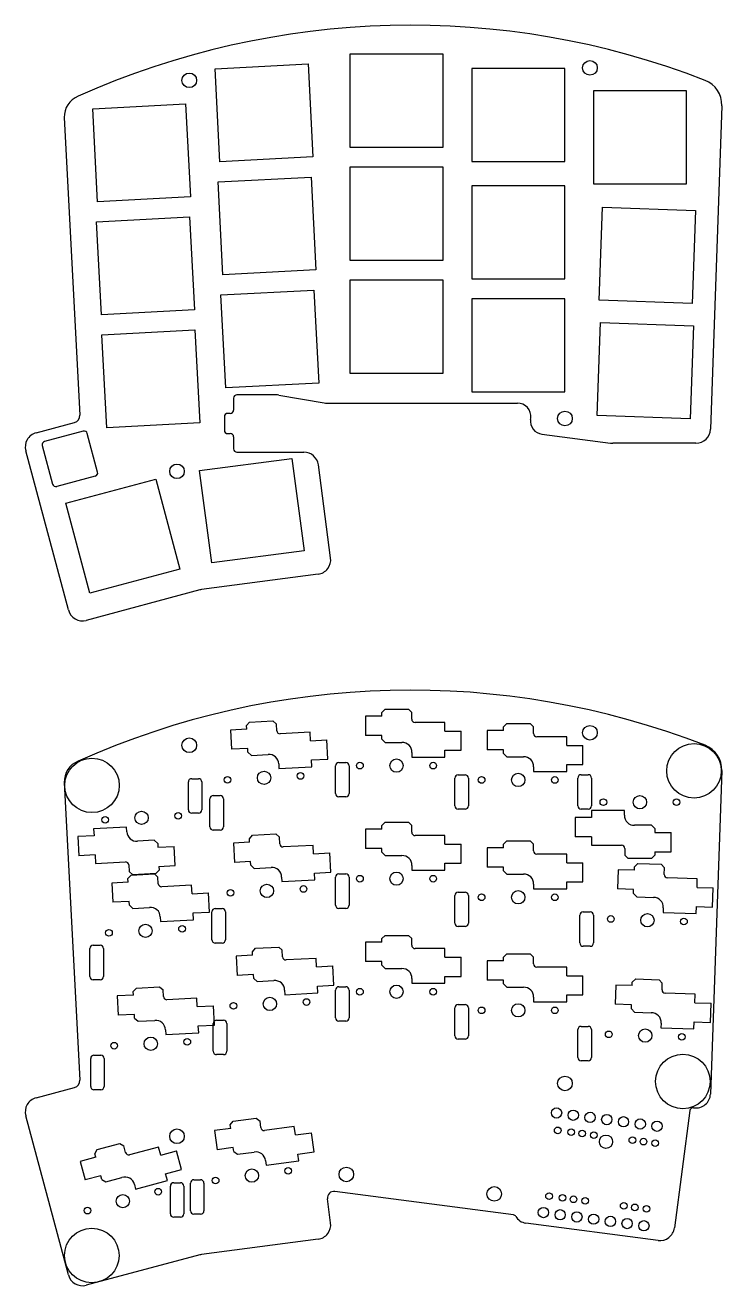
# Model space of a CAD drawing. Extents: x 27 to 258, y -221 to -29.
# Drawn here: x 152.8 to 257.6, y -220.6 to -31 of the extents above; entities that cross this region are included whole.
import ezdxf

# ---------------------------------------------------------------- set-up
doc = ezdxf.new("R2010")
doc.units = 0
doc.layers.add('BLACK', color=7, linetype='CONTINUOUS')

msp = doc.modelspace()

# ---------------------------------------------------------------- linework, layer by layer
at = {"layer": 'BLACK', "linetype": 'CONTINUOUS'}
for p, q in [((215.667764, -35.389398), (201.667764, -35.389398)), ((201.667764, -35.389398), (201.667764, -49.389398)), ((215.667764, -49.389398), (215.667764, -35.389398)), ((181.389884, -37.602215), (195.370697, -36.869512)), ((182.122587, -51.583028), (181.389884, -37.602215)), ((195.370697, -36.869512), (196.1034, -50.850325)), ((233.967564, -37.544398), (219.967564, -37.544398)), ((219.967564, -37.544398), (219.967564, -51.544398)), ((233.967564, -51.544398), (233.967564, -37.544398)), ((252.267364, -40.889398), (238.267364, -40.889398)), ((238.267364, -40.889398), (238.267364, -54.889398)), ((252.267364, -54.889398), (252.267364, -40.889398)), ((162.979474, -43.613781), (176.960287, -42.881078)), ((176.960287, -42.881078), (177.69299, -56.861891)), ((257.573876, -43.13906), (255.875049, -91.787088)), ((158.714842, -44.917428), (161.060563, -89.676447)), ((163.712177, -57.594594), (162.979474, -43.613781)), ((196.1034, -50.850325), (182.122587, -51.583028)), ((201.667764, -49.389398), (215.667764, -49.389398)), ((215.667764, -52.389398), (201.667764, -52.389398)), ((201.667764, -52.389398), (201.667764, -66.389398)), ((215.667764, -66.389398), (215.667764, -52.389398)), ((219.967564, -51.544398), (233.967564, -51.544398)), ((181.830222, -54.602668), (195.811035, -53.869965)), ((182.562925, -68.583481), (181.830222, -54.602668)), ((195.811035, -53.869965), (196.543738, -67.850778)), ((238.267364, -54.889398), (252.267364, -54.889398)), ((177.69299, -56.861891), (163.712177, -57.594594)), ((233.967564, -55.189398), (219.967564, -55.189398)), ((219.967564, -55.189398), (219.967564, -69.189398)), ((233.967564, -69.189398), (233.967564, -55.189398)), ((239.148532, -72.394837), (239.637125, -58.403366)), ((239.637125, -58.403366), (253.628596, -58.891959)), ((163.569596, -60.606184), (177.550409, -59.873481)), ((164.302299, -74.586997), (163.569596, -60.606184)), ((177.550409, -59.873481), (178.283112, -73.854294)), ((253.628596, -58.891959), (253.140003, -72.88343)), ((196.543738, -67.850778), (182.562925, -68.583481)), ((201.667764, -66.389398), (215.667764, -66.389398)), ((215.667764, -69.389398), (201.667764, -69.389398)), ((201.667764, -69.389398), (201.667764, -83.389398)), ((215.667764, -83.389398), (215.667764, -69.389398)), ((219.967564, -69.189398), (233.967564, -69.189398)), ((182.27055, -71.602922), (196.251363, -70.870219)), ((183.003253, -85.583735), (182.27055, -71.602922)), ((196.251363, -70.870219), (196.984066, -84.851032)), ((178.283112, -73.854294), (164.302299, -74.586997)), ((233.967564, -72.189398), (219.967564, -72.189398)), ((219.967564, -72.189398), (219.967564, -86.189398)), ((233.967564, -86.189398), (233.967564, -72.189398)), ((253.140003, -72.88343), (239.148532, -72.394837)), ((238.827332, -89.740637), (239.315925, -75.749166)), ((239.315925, -75.749166), (253.307396, -76.237759)), ((164.355806, -77.593353), (178.336619, -76.86065)), ((165.088509, -91.574166), (164.355806, -77.593353)), ((178.336619, -76.86065), (179.069322, -90.841463)), ((253.307396, -76.237759), (252.818803, -90.22923)), ((201.667764, -83.389398), (215.667764, -83.389398)), ((196.984066, -84.851032), (183.003253, -85.583735)), ((184.175954, -87.117718), (184.175954, -88.911718)), ((190.590027, -86.617718), (184.675954, -86.617718)), ((190.967071, -86.650268), (197.786842, -87.836617)), ((219.967564, -86.189398), (233.967564, -86.189398)), ((198.164067, -87.869167), (226.858411, -87.866811)), ((154.467685, -92.345036), (160.246772, -90.796535)), ((179.069322, -90.841463), (165.088509, -91.574166)), ((182.778954, -89.911718), (182.778954, -91.959718)), ((183.675954, -89.411718), (183.278954, -89.411718)), ((228.817475, -90.310183), (228.841465, -90.127963)), ((252.818803, -90.22923), (238.827332, -89.740637)), ((161.554892, -92.083586), (155.759337, -93.636501)), ((163.720179, -98.232695), (162.167264, -92.43714)), ((183.278954, -92.459718), (183.675954, -92.459718)), ((230.539316, -92.554124), (240.817761, -93.884642)), ((155.405783, -94.248873), (156.958698, -100.044428)), ((184.175954, -92.959718), (184.175954, -94.753718)), ((253.676389, -93.910309), (241.20935, -93.910309)), ((159.327596, -118.982618), (152.91205, -95.039475)), ((179.066424, -98.019583), (192.946652, -96.192217)), ((184.675954, -95.253718), (194.736494, -95.253718)), ((192.946652, -96.192217), (194.774018, -110.072445)), ((180.89379, -111.899811), (179.066424, -98.019583)), ((198.757254, -111.139573), (196.917672, -97.16656)), ((163.366625, -98.845067), (157.57107, -100.397982)), ((158.943739, -102.936146), (172.4667, -99.312679)), ((172.4667, -99.312679), (176.090167, -112.83564)), ((162.567206, -116.459107), (158.943739, -102.936146)), ((194.774018, -110.072445), (180.89379, -111.899811)), ((176.090167, -112.83564), (162.567206, -116.459107)), ((196.863234, -113.607909), (179.358478, -115.912453)), ((179.076233, -115.968594), (162.022035, -120.538253)), ((206.444364, -134.409998), (206.944364, -133.909998)), ((206.444364, -134.947198), (206.444364, -134.409998)), ((206.944364, -133.909998), (210.452364, -133.909998)), ((210.452364, -133.909998), (210.952364, -134.409998)), ((210.952364, -135.409998), (210.952364, -134.409998)), ((186.10868, -136.374169), (186.581826, -135.848687)), ((186.136795, -136.910634), (186.10868, -136.374169)), ((186.581826, -135.848687), (190.085019, -135.665091)), ((190.085019, -135.665091), (190.610502, -136.138239)), ((190.662839, -137.136869), (190.610502, -136.138239)), ((203.995564, -134.947198), (203.995564, -137.842798)), ((206.444364, -134.947198), (203.995564, -134.947198)), ((215.952364, -135.909998), (211.452364, -135.909998)), ((215.952364, -137.182398), (215.952364, -135.909998)), ((224.744164, -136.564998), (225.244164, -136.064998)), ((225.244164, -136.064998), (228.752164, -136.064998)), ((228.752164, -136.064998), (229.252164, -136.564998)), ((186.136795, -136.910634), (183.691351, -137.038793)), ((183.691351, -137.038793), (183.842895, -139.930425)), ((195.682153, -137.374503), (191.18832, -137.610015)), ((195.748745, -138.64516), (195.682153, -137.374503)), ((206.444364, -137.842798), (203.995564, -137.842798)), ((206.444364, -138.417998), (206.444364, -137.842798)), ((215.952364, -137.182398), (218.401164, -137.182398)), ((218.401164, -140.077998), (218.401164, -137.182398)), ((222.295364, -137.102198), (222.295364, -139.997798)), ((224.744164, -137.102198), (222.295364, -137.102198)), ((224.744164, -137.102198), (224.744164, -136.564998)), ((229.252164, -137.564998), (229.252164, -136.564998)), ((234.252164, -138.064998), (229.752164, -138.064998)), ((234.252164, -139.337398), (234.252164, -138.064998)), ((186.288339, -139.802265), (183.842895, -139.930425)), ((186.318442, -140.376677), (186.288339, -139.802265)), ((195.748745, -138.64516), (198.194189, -138.516999)), ((198.345733, -141.40863), (198.194189, -138.516999)), ((206.444364, -138.417998), (206.944364, -138.917998)), ((206.944364, -138.917998), (209.460364, -138.917998)), ((215.952364, -140.077998), (218.401164, -140.077998)), ((215.952364, -141.117998), (215.952364, -140.077998)), ((224.744164, -139.997798), (222.295364, -139.997798)), ((224.744164, -140.572998), (224.744164, -139.997798)), ((234.252164, -139.337398), (236.700964, -139.337398)), ((236.700964, -142.232998), (236.700964, -139.337398)), ((186.318442, -140.376677), (186.843925, -140.849824)), ((186.843925, -140.849824), (189.356477, -140.718146)), ((190.956892, -142.13633), (190.993527, -142.835371)), ((195.900289, -141.536791), (198.345733, -141.40863)), ((195.954719, -142.575366), (195.900289, -141.536791)), ((200.000164, -141.903798), (201.032164, -141.903798)), ((210.984364, -140.417998), (210.984364, -141.117998)), ((210.984364, -141.117998), (215.952364, -141.117998)), ((224.744164, -140.572998), (225.244164, -141.072998)), ((225.244164, -141.072998), (227.760164, -141.072998)), ((190.993527, -142.835371), (195.954719, -142.575366)), ((199.500164, -146.585398), (199.500164, -142.403798)), ((201.532164, -142.403798), (201.532164, -146.585398)), ((217.935764, -143.765998), (218.967764, -143.765998)), ((229.284164, -142.572998), (229.284164, -143.272998)), ((229.284164, -143.272998), (234.252164, -143.272998)), ((234.252164, -142.232998), (236.700964, -142.232998)), ((234.252164, -143.272998), (234.252164, -142.232998)), ((236.436564, -143.748598), (237.468564, -143.748598)), ((257.573876, -143.13906), (255.875049, -191.787088)), ((158.714842, -144.917428), (161.060563, -189.676447)), ((177.36526, -149.030867), (177.36526, -144.849267)), ((177.86526, -144.349267), (178.89726, -144.349267)), ((179.39726, -144.849267), (179.39726, -149.030867)), ((217.435764, -148.447598), (217.435764, -144.265998)), ((219.467764, -144.265998), (219.467764, -148.447598)), ((235.936564, -148.430198), (235.936564, -144.248598)), ((237.968564, -144.248598), (237.968564, -148.430198)), ((180.619934, -151.581334), (180.619934, -147.399734)), ((181.119934, -146.899734), (182.151934, -146.899734)), ((182.651934, -147.399734), (182.651934, -151.581334)), ((201.032164, -147.085398), (200.000164, -147.085398)), ((178.89726, -149.530867), (177.86526, -149.530867)), ((218.967764, -148.947598), (217.935764, -148.947598)), ((237.468564, -148.930198), (236.436564, -148.930198)), ((237.982764, -149.160798), (237.982764, -150.200798)), ((242.950764, -149.160798), (237.982764, -149.160798)), ((242.950764, -149.860798), (242.950764, -149.160798)), ((168.089347, -151.628735), (163.128155, -151.88874)), ((168.125982, -152.327776), (168.089347, -151.628735)), ((206.444364, -151.409998), (206.944364, -150.909998)), ((206.444364, -151.947198), (206.444364, -151.409998)), ((206.944364, -150.909998), (210.452364, -150.909998)), ((210.452364, -150.909998), (210.952364, -151.409998)), ((210.952364, -152.409998), (210.952364, -151.409998)), ((235.533964, -150.200798), (235.533964, -153.096398)), ((237.982764, -150.200798), (235.533964, -150.200798)), ((246.990764, -151.360798), (244.474764, -151.360798)), ((247.490764, -151.860798), (246.990764, -151.360798)), ((163.182585, -152.927315), (160.737141, -153.055476)), ((160.737141, -153.055476), (160.888685, -155.947107)), ((163.128155, -151.88874), (163.182585, -152.927315)), ((182.151934, -152.081334), (181.119934, -152.081334)), ((186.549018, -153.374622), (187.022164, -152.84914)), ((186.577133, -153.911087), (186.549018, -153.374622)), ((187.022164, -152.84914), (190.525357, -152.665544)), ((190.525357, -152.665544), (191.05084, -153.138692)), ((191.103177, -154.137322), (191.05084, -153.138692)), ((203.995564, -151.947198), (203.995564, -154.842798)), ((206.444364, -151.947198), (203.995564, -151.947198)), ((215.952364, -152.909998), (211.452364, -152.909998)), ((215.952364, -154.182398), (215.952364, -152.909998)), ((237.982764, -153.096398), (235.533964, -153.096398)), ((237.982764, -153.096398), (237.982764, -154.368798)), ((247.490764, -151.860798), (247.490764, -152.435998)), ((247.490764, -152.435998), (249.939564, -152.435998)), ((249.939564, -155.331598), (249.939564, -152.435998)), ((172.238949, -153.614282), (169.726397, -153.74596)), ((172.764432, -154.087429), (172.238949, -153.614282)), ((172.764432, -154.087429), (172.794535, -154.661841)), ((172.794535, -154.661841), (175.239979, -154.533681)), ((175.391523, -157.425313), (175.239979, -154.533681)), ((186.577133, -153.911087), (184.131689, -154.039246)), ((184.131689, -154.039246), (184.283233, -156.930878)), ((196.122491, -154.374956), (191.628658, -154.610468)), ((196.189083, -155.645613), (196.122491, -154.374956)), ((206.444364, -154.842798), (203.995564, -154.842798)), ((206.444364, -155.417998), (206.444364, -154.842798)), ((206.444364, -155.417998), (206.944364, -155.917998)), ((215.952364, -154.182398), (218.401164, -154.182398)), ((218.401164, -157.077998), (218.401164, -154.182398)), ((222.295364, -154.747198), (222.295364, -157.642798)), ((224.744164, -154.747198), (222.295364, -154.747198)), ((224.744164, -154.209998), (225.244164, -153.709998)), ((224.744164, -154.747198), (224.744164, -154.209998)), ((225.244164, -153.709998), (228.752164, -153.709998)), ((228.752164, -153.709998), (229.252164, -154.209998)), ((229.252164, -155.209998), (229.252164, -154.209998)), ((237.982764, -154.368798), (242.482764, -154.368798)), ((242.982764, -154.868798), (242.982764, -155.868798)), ((247.490764, -155.331598), (247.490764, -155.868798)), ((247.490764, -155.331598), (249.939564, -155.331598)), ((163.334129, -155.818946), (160.888685, -155.947107)), ((163.334129, -155.818946), (163.400721, -157.089603)), ((163.400721, -157.089603), (167.894554, -156.854091)), ((168.420035, -157.327237), (168.472372, -158.325867)), ((186.728677, -156.802718), (184.283233, -156.930878)), ((186.75878, -157.37713), (186.728677, -156.802718)), ((196.189083, -155.645613), (198.634527, -155.517452)), ((198.786071, -158.409083), (198.634527, -155.517452)), ((206.944364, -155.917998), (209.460364, -155.917998)), ((215.952364, -157.077998), (218.401164, -157.077998)), ((215.952364, -158.117998), (215.952364, -157.077998)), ((234.252164, -155.709998), (229.752164, -155.709998)), ((234.252164, -156.982398), (234.252164, -155.709998)), ((234.252164, -156.982398), (236.700964, -156.982398)), ((236.700964, -159.877998), (236.700964, -156.982398)), ((243.482764, -156.368798), (242.982764, -155.868798)), ((246.990764, -156.368798), (243.482764, -156.368798)), ((244.444995, -157.591263), (244.962141, -157.109017)), ((244.962141, -157.109017), (248.468004, -157.231445)), ((247.490764, -155.868798), (246.990764, -156.368798)), ((248.468004, -157.231445), (248.950249, -157.74859)), ((168.288392, -159.378138), (168.761538, -158.852656)), ((168.997855, -158.799015), (168.472372, -158.325867)), ((168.761538, -158.852656), (172.264731, -158.66906)), ((172.501048, -158.615419), (168.997855, -158.799015)), ((172.264731, -158.66906), (172.790214, -159.142208)), ((172.974194, -158.089937), (172.501048, -158.615419)), ((172.842551, -160.140838), (172.790214, -159.142208)), ((172.946079, -157.553472), (175.391523, -157.425313)), ((172.946079, -157.553472), (172.974194, -158.089937)), ((186.75878, -157.37713), (187.284263, -157.850277)), ((187.284263, -157.850277), (189.796815, -157.718599)), ((191.39723, -159.136783), (191.433865, -159.835824)), ((196.340627, -158.537244), (198.786071, -158.409083)), ((196.395057, -159.575819), (196.340627, -158.537244)), ((199.500164, -163.349398), (199.500164, -159.167798)), ((200.000164, -158.667798), (201.032164, -158.667798)), ((201.532164, -159.167798), (201.532164, -163.349398)), ((210.984364, -157.417998), (210.984364, -158.117998)), ((210.984364, -158.117998), (215.952364, -158.117998)), ((224.744164, -157.642798), (222.295364, -157.642798)), ((224.744164, -158.217998), (224.744164, -157.642798)), ((224.744164, -158.217998), (225.244164, -158.717998)), ((225.244164, -158.717998), (227.760164, -158.717998)), ((241.978939, -158.042674), (241.877884, -160.93651)), ((244.426247, -158.128136), (241.978939, -158.042674)), ((244.426247, -158.128136), (244.444995, -157.591263)), ((248.91535, -158.747981), (248.950249, -157.74859)), ((168.316507, -159.914603), (165.871063, -160.042762)), ((165.871063, -160.042762), (166.022607, -162.934394)), ((168.316507, -159.914603), (168.288392, -159.378138)), ((177.861865, -160.378472), (173.368032, -160.613984)), ((177.928457, -161.649129), (177.861865, -160.378472)), ((191.433865, -159.835824), (196.395057, -159.575819)), ((229.284164, -160.217998), (229.284164, -160.917998)), ((229.284164, -160.917998), (234.252164, -160.917998)), ((234.252164, -159.877998), (236.700964, -159.877998)), ((234.252164, -160.917998), (234.252164, -159.877998)), ((244.325192, -161.021972), (241.877884, -160.93651)), ((244.305119, -161.596822), (244.325192, -161.021972)), ((253.894855, -159.422174), (249.39759, -159.265126)), ((253.850448, -160.693799), (253.894855, -159.422174)), ((253.850448, -160.693799), (256.297756, -160.779261)), ((256.196701, -163.673097), (256.297756, -160.779261)), ((168.468051, -162.806234), (166.022607, -162.934394)), ((168.498154, -163.380646), (168.468051, -162.806234)), ((177.928457, -161.649129), (180.373901, -161.520968)), ((180.525445, -164.412599), (180.373901, -161.520968)), ((217.435764, -166.092598), (217.435764, -161.910998)), ((217.935764, -161.410998), (218.967764, -161.410998)), ((219.467764, -161.910998), (219.467764, -166.092598)), ((244.305119, -161.596822), (244.787364, -162.113966)), ((244.787364, -162.113966), (247.301831, -162.201774)), ((168.498154, -163.380646), (169.023637, -163.853793)), ((169.023637, -163.853793), (171.536189, -163.722115)), ((178.080001, -164.54076), (180.525445, -164.412599)), ((178.134431, -165.579335), (178.080001, -164.54076)), ((180.919523, -168.564433), (180.919523, -164.382833)), ((181.419523, -163.882833), (182.451523, -163.882833)), ((182.951523, -164.382833), (182.951523, -168.564433)), ((201.032164, -163.849398), (200.000164, -163.849398)), ((236.247294, -169.059815), (236.247294, -164.878215)), ((236.747294, -164.378215), (237.779294, -164.378215)), ((238.279294, -164.878215), (238.279294, -169.059815)), ((248.772554, -163.754047), (248.748124, -164.45362)), ((248.748124, -164.45362), (253.713097, -164.627002)), ((253.713097, -164.627002), (253.749393, -163.587635)), ((253.749393, -163.587635), (256.196701, -163.673097)), ((173.136604, -165.140299), (173.173239, -165.83934)), ((173.173239, -165.83934), (178.134431, -165.579335)), ((218.967764, -166.592598), (217.935764, -166.592598)), ((206.444364, -168.409998), (206.944364, -167.909998)), ((206.444364, -168.947198), (206.444364, -168.409998)), ((206.944364, -167.909998), (210.452364, -167.909998)), ((210.452364, -167.909998), (210.952364, -168.409998)), ((210.952364, -169.409998), (210.952364, -168.409998)), ((162.568564, -174.084198), (162.568564, -169.902598)), ((163.068564, -169.402598), (164.100564, -169.402598)), ((164.600564, -169.902598), (164.600564, -174.084198)), ((182.451523, -169.064433), (181.419523, -169.064433)), ((186.989346, -170.374876), (187.462492, -169.849394)), ((187.017461, -170.911341), (186.989346, -170.374876)), ((187.462492, -169.849394), (190.965685, -169.665798)), ((190.965685, -169.665798), (191.491168, -170.138946)), ((191.543505, -171.137576), (191.491168, -170.138946)), ((203.995564, -168.947198), (203.995564, -171.842798)), ((206.444364, -168.947198), (203.995564, -168.947198)), ((215.952364, -169.909998), (211.452364, -169.909998)), ((215.952364, -171.182398), (215.952364, -169.909998)), ((237.779294, -169.559815), (236.747294, -169.559815)), ((187.017461, -170.911341), (184.572017, -171.0395)), ((184.572017, -171.0395), (184.723561, -173.931132)), ((196.562819, -171.37521), (192.068986, -171.610722)), ((196.629411, -172.645867), (196.562819, -171.37521)), ((206.444364, -171.842798), (203.995564, -171.842798)), ((206.444364, -172.417998), (206.444364, -171.842798)), ((206.444364, -172.417998), (206.944364, -172.917998)), ((215.952364, -171.182398), (218.401164, -171.182398)), ((218.401164, -174.077998), (218.401164, -171.182398)), ((222.295364, -171.747198), (222.295364, -174.642798)), ((224.744164, -171.747198), (222.295364, -171.747198)), ((224.744164, -171.209998), (225.244164, -170.709998)), ((224.744164, -171.747198), (224.744164, -171.209998)), ((225.244164, -170.709998), (228.752164, -170.709998)), ((228.752164, -170.709998), (229.252164, -171.209998)), ((229.252164, -172.209998), (229.252164, -171.209998)), ((187.169005, -173.802972), (184.723561, -173.931132)), ((187.199108, -174.377384), (187.169005, -173.802972)), ((187.199108, -174.377384), (187.724591, -174.850531)), ((196.629411, -172.645867), (199.074855, -172.517706)), ((199.226399, -175.409337), (199.074855, -172.517706)), ((206.944364, -172.917998), (209.460364, -172.917998)), ((215.952364, -174.077998), (218.401164, -174.077998)), ((215.952364, -175.117998), (215.952364, -174.077998)), ((234.252164, -172.709998), (229.752164, -172.709998)), ((234.252164, -173.982398), (234.252164, -172.709998)), ((234.252164, -173.982398), (236.700964, -173.982398)), ((236.700964, -176.877998), (236.700964, -173.982398)), ((164.100564, -174.584198), (163.068564, -174.584198)), ((169.074602, -176.365307), (169.547748, -175.839825)), ((169.547748, -175.839825), (173.050941, -175.656229)), ((173.050941, -175.656229), (173.576424, -176.129377)), ((173.628761, -177.128007), (173.576424, -176.129377)), ((187.724591, -174.850531), (190.237143, -174.718853)), ((191.837558, -176.137037), (191.874193, -176.836078)), ((196.780955, -175.537498), (199.226399, -175.409337)), ((196.835385, -176.576073), (196.780955, -175.537498)), ((199.500164, -180.316598), (199.500164, -176.134998)), ((200.000164, -175.634998), (201.032164, -175.634998)), ((201.532164, -176.134998), (201.532164, -180.316598)), ((210.984364, -174.417998), (210.984364, -175.117998)), ((210.984364, -175.117998), (215.952364, -175.117998)), ((224.744164, -174.642798), (222.295364, -174.642798)), ((224.744164, -175.217998), (224.744164, -174.642798)), ((224.744164, -175.217998), (225.244164, -175.717998)), ((225.244164, -175.717998), (227.760164, -175.717998)), ((241.657739, -175.388474), (241.556684, -178.28231)), ((244.105047, -175.473936), (241.657739, -175.388474)), ((244.105047, -175.473936), (244.123795, -174.937063)), ((244.123795, -174.937063), (244.640941, -174.454817)), ((244.640941, -174.454817), (248.146804, -174.577245)), ((248.146804, -174.577245), (248.629049, -175.09439)), ((248.59415, -176.093781), (248.629049, -175.09439)), ((169.102717, -176.901772), (166.657273, -177.029931)), ((166.657273, -177.029931), (166.808817, -179.921563)), ((169.102717, -176.901772), (169.074602, -176.365307)), ((178.648075, -177.365641), (174.154242, -177.601153)), ((178.714667, -178.636298), (178.648075, -177.365641)), ((191.874193, -176.836078), (196.835385, -176.576073)), ((229.284164, -177.217998), (229.284164, -177.917998)), ((229.284164, -177.917998), (234.252164, -177.917998)), ((234.252164, -176.877998), (236.700964, -176.877998)), ((234.252164, -177.917998), (234.252164, -176.877998)), ((253.573655, -176.767974), (249.07639, -176.610926)), ((253.529248, -178.039599), (253.573655, -176.767974)), ((253.529248, -178.039599), (255.976556, -178.125061)), ((255.875501, -181.018897), (255.976556, -178.125061)), ((169.254261, -179.793403), (166.808817, -179.921563)), ((169.284364, -180.367815), (169.254261, -179.793403)), ((178.714667, -178.636298), (181.160111, -178.508137)), ((181.311655, -181.399768), (181.160111, -178.508137)), ((217.435764, -183.008998), (217.435764, -178.827398)), ((217.935764, -178.327398), (218.967764, -178.327398)), ((219.467764, -178.827398), (219.467764, -183.008998)), ((244.003992, -178.367772), (241.556684, -178.28231)), ((243.983919, -178.942622), (244.003992, -178.367772)), ((243.983919, -178.942622), (244.466164, -179.459766)), ((244.466164, -179.459766), (246.980631, -179.547574)), ((169.284364, -180.367815), (169.809847, -180.840962)), ((169.809847, -180.840962), (172.322399, -180.709284)), ((178.866211, -181.527929), (181.311655, -181.399768)), ((178.920641, -182.566504), (178.866211, -181.527929)), ((181.119249, -185.353966), (181.119249, -181.172366)), ((181.619249, -180.672366), (182.651249, -180.672366)), ((183.151249, -181.172366), (183.151249, -185.353966)), ((201.032164, -180.816598), (200.000164, -180.816598)), ((236.436564, -181.594598), (237.468564, -181.594598)), ((248.451354, -181.099847), (248.426924, -181.79942)), ((248.426924, -181.79942), (253.391897, -181.972802)), ((253.391897, -181.972802), (253.428193, -180.933435)), ((253.428193, -180.933435), (255.875501, -181.018897)), ((173.922814, -182.127468), (173.959449, -182.826509)), ((173.959449, -182.826509), (178.920641, -182.566504)), ((218.967764, -183.508998), (217.935764, -183.508998)), ((235.936564, -186.276198), (235.936564, -182.094598)), ((237.968564, -182.094598), (237.968564, -186.276198)), ((162.678849, -190.620366), (162.678849, -186.438766)), ((163.178849, -185.938766), (164.210849, -185.938766)), ((164.710849, -186.438766), (164.710849, -190.620366)), ((182.651249, -185.853966), (181.619249, -185.853966)), ((237.468564, -186.776198), (236.436564, -186.776198)), ((154.467685, -192.345036), (160.246772, -190.796535)), ((164.210849, -191.120366), (163.178849, -191.120366)), ((159.327596, -218.982618), (152.91205, -195.039475)), ((252.770091, -194.275922), (250.457032, -211.902797)), ((253.331103, -193.845254), (253.390901, -193.853127)), ((183.744441, -196.957695), (181.31659, -197.277328)), ((183.674322, -196.425091), (184.104782, -195.864106)), ((183.744441, -196.957695), (183.674322, -196.425091)), ((184.104782, -195.864106), (187.582769, -195.406221)), ((187.582769, -195.406221), (188.143756, -195.836679)), ((188.274281, -196.828124), (188.143756, -195.836679)), ((193.296769, -196.671215), (188.835267, -197.258582)), ((193.46285, -197.93273), (193.296769, -196.671215)), ((181.31659, -197.277328), (181.694542, -200.148155)), ((193.46285, -197.93273), (195.8907, -197.613097)), ((196.268653, -200.483925), (195.8907, -197.613097)), ((163.304093, -200.753843), (163.657647, -200.14147)), ((163.443131, -201.272738), (163.304093, -200.753843)), ((163.657647, -200.14147), (167.046114, -199.233533)), ((167.046114, -199.233533), (167.658486, -199.587086)), ((167.917306, -200.553012), (167.658486, -199.587086)), ((172.876344, -199.74188), (168.529678, -200.906566)), ((173.205666, -200.970924), (172.876344, -199.74188)), ((173.205666, -200.970924), (175.571025, -200.337128)), ((176.320461, -203.134062), (175.571025, -200.337128)), ((184.122392, -199.828523), (181.694542, -200.148155)), ((184.197471, -200.398802), (184.122392, -199.828523)), ((184.197471, -200.398802), (184.758457, -200.829261)), ((184.758457, -200.829261), (187.252932, -200.500857)), ((193.840801, -200.803557), (196.268653, -200.483925)), ((193.976549, -201.83466), (193.840801, -200.803557)), ((163.443131, -201.272738), (161.077771, -201.906534)), ((161.077771, -201.906534), (161.827208, -204.703469)), ((188.959683, -201.789103), (189.051051, -202.483114)), ((189.051051, -202.483114), (193.976549, -201.83466)), ((164.192566, -204.069673), (161.827208, -204.703469)), ((164.341439, -204.625274), (164.192566, -204.069673)), ((164.341439, -204.625274), (164.953812, -204.978826)), ((164.953812, -204.978826), (167.384081, -204.327638)), ((173.955102, -203.767858), (176.320461, -203.134062)), ((174.224273, -204.772421), (173.955102, -203.767858)), ((178.181564, -204.657798), (179.213564, -204.657798)), ((169.244381, -205.382086), (169.425554, -206.058235)), ((169.425554, -206.058235), (174.224273, -204.772421)), ((174.658964, -209.796598), (174.658964, -205.614998)), ((175.158964, -205.114998), (176.190964, -205.114998)), ((176.690964, -205.614998), (176.690964, -209.796598)), ((177.681564, -209.339398), (177.681564, -205.157798)), ((179.713564, -205.157798), (179.713564, -209.339398)), ((226.274737, -209.953879), (199.405134, -206.416429)), ((198.757254, -211.139577), (198.283125, -207.538407)), ((176.190964, -210.296598), (175.158964, -210.296598)), ((179.213564, -209.839398), (178.181564, -209.839398)), ((247.988575, -213.797737), (228.087458, -211.177705)), ((196.863234, -213.607909), (179.358478, -215.912453)), ((179.076233, -215.968594), (162.022035, -220.538253))]:
    msp.add_line(p, q, dxfattribs=at)
at = {"layer": 'BLACK'}
for centre, radius in [((237.752564, -37.449398), 1.1), ((177.503764, -39.328998), 1.1), ((233.993364, -90.184598), 1.1), ((175.659154, -98.128317), 1.1), ((237.752564, -137.449398), 1.1), ((177.503764, -139.328998), 1.1), ((253.398964, -143.174998), 4.1), ((162.873364, -145.359398), 4.1), ((203.167764, -142.389398), 0.5), ((208.667764, -142.389398), 1), ((214.167764, -142.389398), 0.5), ((183.25418, -144.514117), 0.499999), ((188.746642, -144.22627), 1), ((194.239104, -143.938423), 0.5), ((221.467564, -144.544398), 0.5), ((226.967564, -144.544398), 1), ((232.467564, -144.544398), 0.5), ((239.767364, -147.889398), 0.5), ((245.267364, -147.889398), 1), ((250.767364, -147.889398), 0.5), ((170.336232, -150.237836), 1), ((175.828694, -149.949989), 0.499999), ((164.84377, -150.525683), 0.5), ((203.167764, -159.389398), 0.5), ((208.667764, -159.389398), 1), ((214.167764, -159.389398), 0.5), ((183.694518, -161.51457), 0.499999), ((189.18698, -161.226723), 1), ((194.679442, -160.938876), 0.5), ((221.467564, -162.189398), 0.5), ((226.967564, -162.189398), 1), ((232.467564, -162.189398), 0.5), ((246.388564, -165.643398), 1), ((170.926354, -167.230239), 1), ((176.418816, -166.942392), 0.5), ((240.891914, -165.451451), 0.500001), ((251.885214, -165.835345), 0.5), ((165.433892, -167.518086), 0.499999), ((203.167764, -176.389398), 0.5), ((208.667764, -176.389398), 1), ((214.167764, -176.389398), 0.5), ((184.134846, -178.514824), 0.499999), ((189.627308, -178.226977), 1), ((195.11977, -177.93913), 0.5), ((226.967564, -179.189398), 1), ((221.467564, -179.189398), 0.5), ((232.467564, -179.189398), 0.5), ((246.067364, -182.989198), 1), ((171.712564, -184.217408), 1), ((177.205026, -183.929561), 0.5), ((240.570714, -182.797251), 0.500001), ((251.564014, -183.181145), 0.5), ((166.220102, -184.505255), 0.499999), ((251.722564, -189.889798), 4.1), ((233.993364, -190.184598), 1.1), ((232.725447, -194.627046), 0.775), ((235.24372, -194.958583), 0.775), ((237.76199, -195.290121), 0.775001), ((240.28026, -195.621656), 0.775), ((242.79853, -195.953193), 0.775), ((175.659154, -198.128317), 1.1), ((232.901788, -197.237798), 0.5), ((234.916404, -197.503028), 0.500001), ((245.3168, -196.284729), 0.775), ((247.83507, -196.616266), 0.775), ((236.588483, -197.723161), 0.5), ((238.341251, -197.953917), 0.5), ((240.163759, -198.942863), 1), ((244.133272, -198.716451), 0.5), ((245.805351, -198.936585), 0.500001), ((247.558119, -199.167341), 0.5), ((192.373168, -203.32812), 0.5), ((201.121903, -203.868722), 1.1), ((181.467274, -204.763908), 0.500001), ((186.920221, -204.046014), 1), ((172.829545, -206.462388), 0.5), ((223.362117, -206.796702), 1.1), ((231.60018, -207.124487), 0.500001), ((167.516953, -207.885893), 1), ((233.614796, -207.389716), 0.500001), ((235.286876, -207.609849), 0.5), ((237.039642, -207.840605), 0.5), ((242.831664, -208.60314), 0.500001), ((244.503744, -208.823273), 0.5), ((162.204361, -209.309398), 0.5), ((230.754166, -209.600442), 0.775), ((233.272436, -209.931978), 0.775), ((235.790705, -210.263515), 0.775), ((238.308975, -210.595051), 0.775), ((240.827245, -210.926588), 0.775), ((246.256511, -209.054029), 0.5), ((162.842754, -216.060717), 4.1), ((243.345515, -211.258124), 0.774999), ((245.863785, -211.589661), 0.775)]:
    msp.add_circle(centre, radius, dxfattribs=at)
for centre, radius, start, end in [((210.79436, -153.43684), 122.398558, 68.79062161, 114.11167583), ((253.5865, -43.0296), 3.988881, -1.57246804, 68.08358695), ((162.0203, -44.7891), 3.307948, -248.21301591, -177.77671896), ((184.676, -87.1177), 0.500046, -269.9947286, -179.99793754), ((190.59, -88.8176), 2.199882, 80.13050587, 89.99929679), ((183.676, -88.9117), 0.499954, -90.00527102, -0.00206284), ((198.164, -85.6683), 2.200867, -99.86733022, -89.99825577), ((226.8585, -89.8668), 1.99999, -7.50002003, 90.00254967), ((159.9621, -89.734), 1.09997, -75.00168017, 2.99921941), ((183.279, -89.9117), 0.500046, -269.9947286, -179.99793754), ((230.8003, -90.5713), 1.999926, -187.50207734, -97.4983886), ((155.037, -94.47), 2.199935, -255.00169529, -164.9975758), ((161.684301, -92.566549), 0.5, 14.99993958, 104.99993958), ((183.2789, -91.9598), 0.499918, -180.00939752, -89.99381104), ((183.6759, -92.9598), 0.500082, 0.00939549, 89.99381307), ((253.6764, -91.7103), 2.19999, -90.00028648, -2.00024688), ((155.888746, -94.119464), 0.5, -255.00006042, -165.00006042), ((184.6759, -94.7538), 0.499918, -180.00939752, -89.99381104), ((241.2093, -90.9116), 2.998709, -97.50247391, -89.99904466), ((194.7366, -97.4536), 2.199882, 7.49732544, 90.00276076), ((163.237216, -98.362104), 0.5, -75.00006042, 14.99993958), ((157.441661, -99.915019), 0.5, -165.00006042, -75.00006042), ((196.5761, -111.4267), 2.199972, -82.50071297, 7.49931905), ((179.6458, -118.0943), 2.200689, 97.50197191, 104.99964274), ((161.4527, -118.4132), 2.199998, -165.00004781, -75.001792), ((210.79436, -253.43684), 122.398558, 68.79062161, 114.11167583), ((211.452364, -135.409998), 0.5, -180, -90), ((191.162152, -137.1107), 0.5, -176.99987246, -86.99999889), ((229.752164, -137.564998), 0.5, -180, -90), ((209.541634, -140.359618), 1.443909, -2.31720677, 93.22658164), ((253.5865, -143.0296), 3.988881, -1.57246804, 68.08358695), ((162.0203, -144.7891), 3.307948, -248.21301591, -177.77671896), ((189.513084, -142.153537), 1.443909, 0.68280672, 96.22657425), ((200.000164, -142.403798), 0.5, 90, 180), ((201.032164, -142.403798), 0.5, 0, 90), ((227.841434, -142.514618), 1.443909, -2.31720677, 93.22658164), ((217.935764, -144.265998), 0.5, 90, 180), ((218.967764, -144.265998), 0.5, 0, 90), ((236.436564, -144.248598), 0.5, 90, 180), ((237.468564, -144.248598), 0.5, 0, 90), ((177.86526, -144.849267), 0.5, 90, 180), ((178.89726, -144.849267), 0.5, 0, 90), ((181.119934, -147.399734), 0.5, 90, 180), ((182.151934, -147.399734), 0.5, 0, 90), ((200.000165, -146.585397), 0.500001, -179.99988541, -90.00011459), ((201.032163, -146.585397), 0.500001, -89.99988541, -0.00011459), ((177.865261, -149.030866), 0.500001, -179.99988541, -90.00011459), ((178.897259, -149.030866), 0.500001, -89.99988541, -0.00011459), ((217.935765, -148.447597), 0.500001, -179.99988541, -90.00011459), ((218.967763, -148.447597), 0.500001, -89.99988541, -0.00011459), ((236.436565, -148.430197), 0.500001, -179.99988541, -90.00011459), ((237.468563, -148.430197), 0.500001, -89.99988541, -0.00011459), ((181.119935, -151.581333), 0.500001, -179.99988541, -90.00011459), ((182.151933, -151.581333), 0.500001, -89.99988541, -0.00011459), ((244.393494, -149.919178), 1.443909, -182.31720677, -86.77341836), ((169.56979, -152.310569), 1.443909, -179.31719328, -83.77342575), ((211.452364, -152.409998), 0.5, -180, -90), ((191.60249, -154.111153), 0.5, -176.99987246, -86.99999889), ((229.752164, -155.209998), 0.5, -180, -90), ((242.482764, -154.868798), 0.5, 0, 90), ((167.920722, -157.353406), 0.5, 3.00012754, 93.00000111), ((209.541634, -157.359618), 1.443909, -2.31720677, 93.22658164), ((189.953422, -159.15399), 1.443909, 0.68280672, 96.22657425), ((200.000164, -159.167798), 0.5, 90, 180), ((201.032164, -159.167798), 0.5, 0, 90), ((227.841434, -160.159618), 1.443909, -2.31720677, 93.22658164), ((249.415045, -158.765431), 0.5, -182.00003047, -92.00060308), ((173.341864, -160.114669), 0.5, -176.99987246, -86.99999889), ((217.935764, -161.910998), 0.5, 90, 180), ((218.967764, -161.910998), 0.5, 0, 90), ((247.33274, -163.645352), 1.443909, -4.31720636, 91.2265944), ((171.692796, -165.157506), 1.443909, 0.68280672, 96.22657425), ((181.419523, -164.382833), 0.5, 90, 180), ((182.451523, -164.382833), 0.5, 0, 90), ((200.000165, -163.349397), 0.500001, -179.99988541, -90.00011459), ((201.032163, -163.349397), 0.500001, -89.99988541, -0.00011459), ((236.747294, -164.878215), 0.5, 90, 180), ((237.779294, -164.878215), 0.5, 0, 90), ((217.935765, -166.092597), 0.500001, -179.99988541, -90.00011459), ((218.967763, -166.092597), 0.500001, -89.99988541, -0.00011459), ((181.419524, -168.564432), 0.500001, -179.99988541, -90.00011459), ((182.451522, -168.564432), 0.500001, -89.99988541, -0.00011459), ((163.068564, -169.902598), 0.5, 90, 180), ((164.100564, -169.902598), 0.5, 0, 90), ((211.452364, -169.409998), 0.5, -180, -90), ((236.747295, -169.059814), 0.500001, -179.99988541, -90.00011459), ((237.779293, -169.059814), 0.500001, -89.99988541, -0.00011459), ((192.042818, -171.111407), 0.5, -176.99987246, -86.99999889), ((229.752164, -172.209998), 0.5, -180, -90), ((163.068565, -174.084197), 0.500001, -179.99988541, -90.00011459), ((164.100563, -174.084197), 0.500001, -89.99988541, -0.00011459), ((209.541634, -174.359618), 1.443909, -2.31720677, 93.22658164), ((190.39375, -176.154244), 1.443909, 0.68280672, 96.22657425), ((200.000164, -176.134998), 0.5, 90, 180), ((201.032164, -176.134998), 0.5, 0, 90), ((227.841434, -177.159618), 1.443909, -2.31720677, 93.22658164), ((249.093845, -176.111231), 0.5, -182.00003047, -92.00060308), ((174.128074, -177.101838), 0.5, -176.99987246, -86.99999889), ((217.935764, -178.827398), 0.5, 90, 180), ((218.967764, -178.827398), 0.5, 0, 90), ((247.01154, -180.991152), 1.443909, -4.31720636, 91.2265944), ((172.479006, -182.144675), 1.443909, 0.68280672, 96.22657425), ((181.619249, -181.172366), 0.5, 90, 180), ((182.651249, -181.172366), 0.5, 0, 90), ((200.000165, -180.316597), 0.500001, -179.99988541, -90.00011459), ((201.032163, -180.316597), 0.500001, -89.99988541, -0.00011459), ((236.436564, -182.094598), 0.5, 90, 180), ((237.468564, -182.094598), 0.5, 0, 90), ((217.935765, -183.008997), 0.500001, -179.99988541, -90.00011459), ((218.967763, -183.008997), 0.500001, -89.99988541, -0.00011459), ((181.61925, -185.353965), 0.500001, -179.99988541, -90.00011459), ((182.651248, -185.353965), 0.500001, -89.99988541, -0.00011459), ((163.178849, -186.438766), 0.5, 90, 180), ((164.210849, -186.438766), 0.5, 0, 90), ((236.436565, -186.276197), 0.500001, -179.99988541, -90.00011459), ((237.468563, -186.276197), 0.500001, -89.99988541, -0.00011459), ((159.9621, -189.734), 1.09997, -75.00168017, 2.99921941), ((163.17885, -190.620365), 0.500001, -179.99988541, -90.00011459), ((164.210848, -190.620365), 0.500001, -89.99988541, -0.00011459), ((155.037, -194.47), 2.199935, -255.00169529, -164.9975758), ((253.678, -191.6719), 2.200066, -97.49832214, -3.00118439), ((253.2659, -194.341), 0.500062, 82.5071799, 172.52232107), ((188.770004, -196.76286), 0.5, -172.49990582, -82.50000448), ((168.400268, -200.423603), 0.5, -165.00003076, -74.99994973), ((187.521675, -201.919536), 1.443909, 5.1827711, 100.72654591), ((167.835701, -205.699102), 1.443909, 12.68282242, 108.22659744), ((178.181564, -205.157798), 0.5, 90, 180), ((179.213564, -205.157798), 0.5, 0, 90), ((175.158965, -205.614999), 0.500001, 90.00011459, 179.99988541), ((176.190963, -205.614999), 0.500001, 0.00011459, 89.99988541), ((199.2746, -207.4079), 1.000027, -277.49803267, -172.50131558), ((175.158964, -209.796598), 0.5, -180, -90), ((176.190964, -209.796598), 0.5, -90, 0), ((178.181565, -209.339397), 0.500001, -179.99988541, -90.00011459), ((179.213563, -209.339397), 0.500001, -89.99988541, -0.00011459), ((226.2371, -210.3702), 0.418019, 26.97367674, 84.83428619), ((228.3482, -209.1975), 1.997298, -150.51184561, -97.50122485), ((196.5761, -211.4267), 2.199972, -82.50071297, 7.49931905), ((248.2758, -211.6166), 2.199928, -97.50188149, -7.47501399), ((179.6458, -218.0943), 2.200689, 97.50197191, 104.99964274), ((161.4527, -218.4132), 2.199998, -165.00004781, -75.001792)]:
    msp.add_arc(centre, radius, start, end, dxfattribs=at)

doc.saveas('drawing.dxf')
